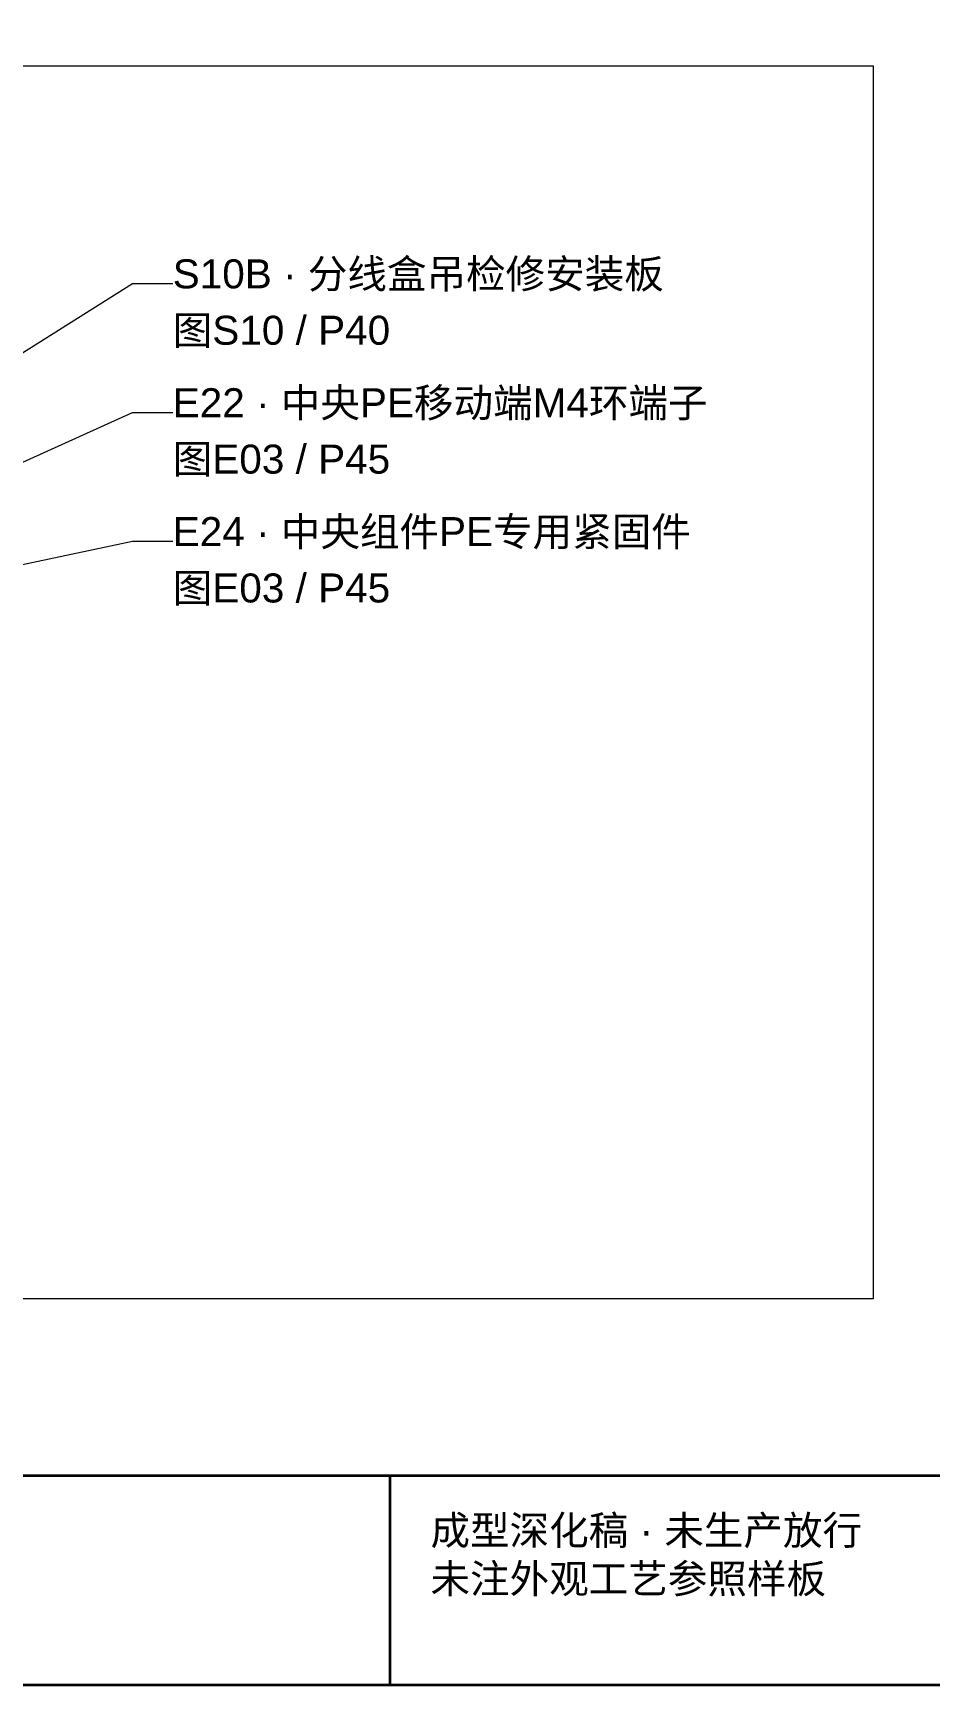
# Model space of a CAD drawing. Header units: millimetres. Extents: x 50 to 612415, y 2 to 4150.
# Drawn here: x 577857 to 578970, y 50 to 2101 of the extents above; entities that cross this region are included whole.
import ezdxf

# ---------------------------------------------------------------- set-up
doc = ezdxf.new("R2010")
doc.units = ezdxf.units.MM
for name, color, linetype, lineweight in [('DIM', 7, 'Continuous', 13), ('FRAME', 7, 'Continuous', 35), ('NOTE', 7, 'Continuous', 18)]:
    doc.layers.add(name, color=color, linetype=linetype, lineweight=lineweight)
doc.styles.add('CN', font='Arial Unicode.ttf')

msp = doc.modelspace()

# ---------------------------------------------------------------- linework, layer by layer
at = {"layer": 'DIM'}
msp.add_lwpolyline([(576140, 530), (578900, 530), (578900, 2060), (576140, 2060)], close=True, dxfattribs=at)
for points in [[(577134.81, 1257.228), (577980, 1790), (578030, 1790)], [(577106.892, 1234.726), (577980, 1630), (578030, 1630)], [(577023.469, 1267.449), (577980, 1470), (578030, 1470)]]:
    msp.add_lwpolyline(points, dxfattribs=at)
at = {"layer": 'FRAME'}
for p, q in [((576050, 310), (581890, 310)), ((578300, 50), (578300, 310))]:
    msp.add_line(p, q, dxfattribs=at)
msp.add_lwpolyline([(576050, 50), (581890, 50), (581890, 4150), (576050, 4150)], close=True, dxfattribs=at)

# ---------------------------------------------------------------- texts
at = {"layer": 'NOTE', "char_height": 36, "attachment_point": 1, "style": 'CN'}
for s, insert, width in [('S10B · 分线盒吊检修安装板', (578030, 1820), 820), ('图S10 / P40', (578030, 1750), 820), ('E22 · 中央PE移动端M4环端子', (578030, 1660), 820), ('图E03 / P45', (578030, 1590), 820), ('E24 · 中央组件PE专用紧固件', (578030, 1500), 820), ('图E03 / P45', (578030, 1430), 820), ('成型深化稿 · 未生产放行\\P未注外观工艺参照样板', (578350, 260), 2890)]:
    msp.add_mtext(s, dxfattribs=dict(at, insert=insert, width=width))

doc.saveas('drawing.dxf')
